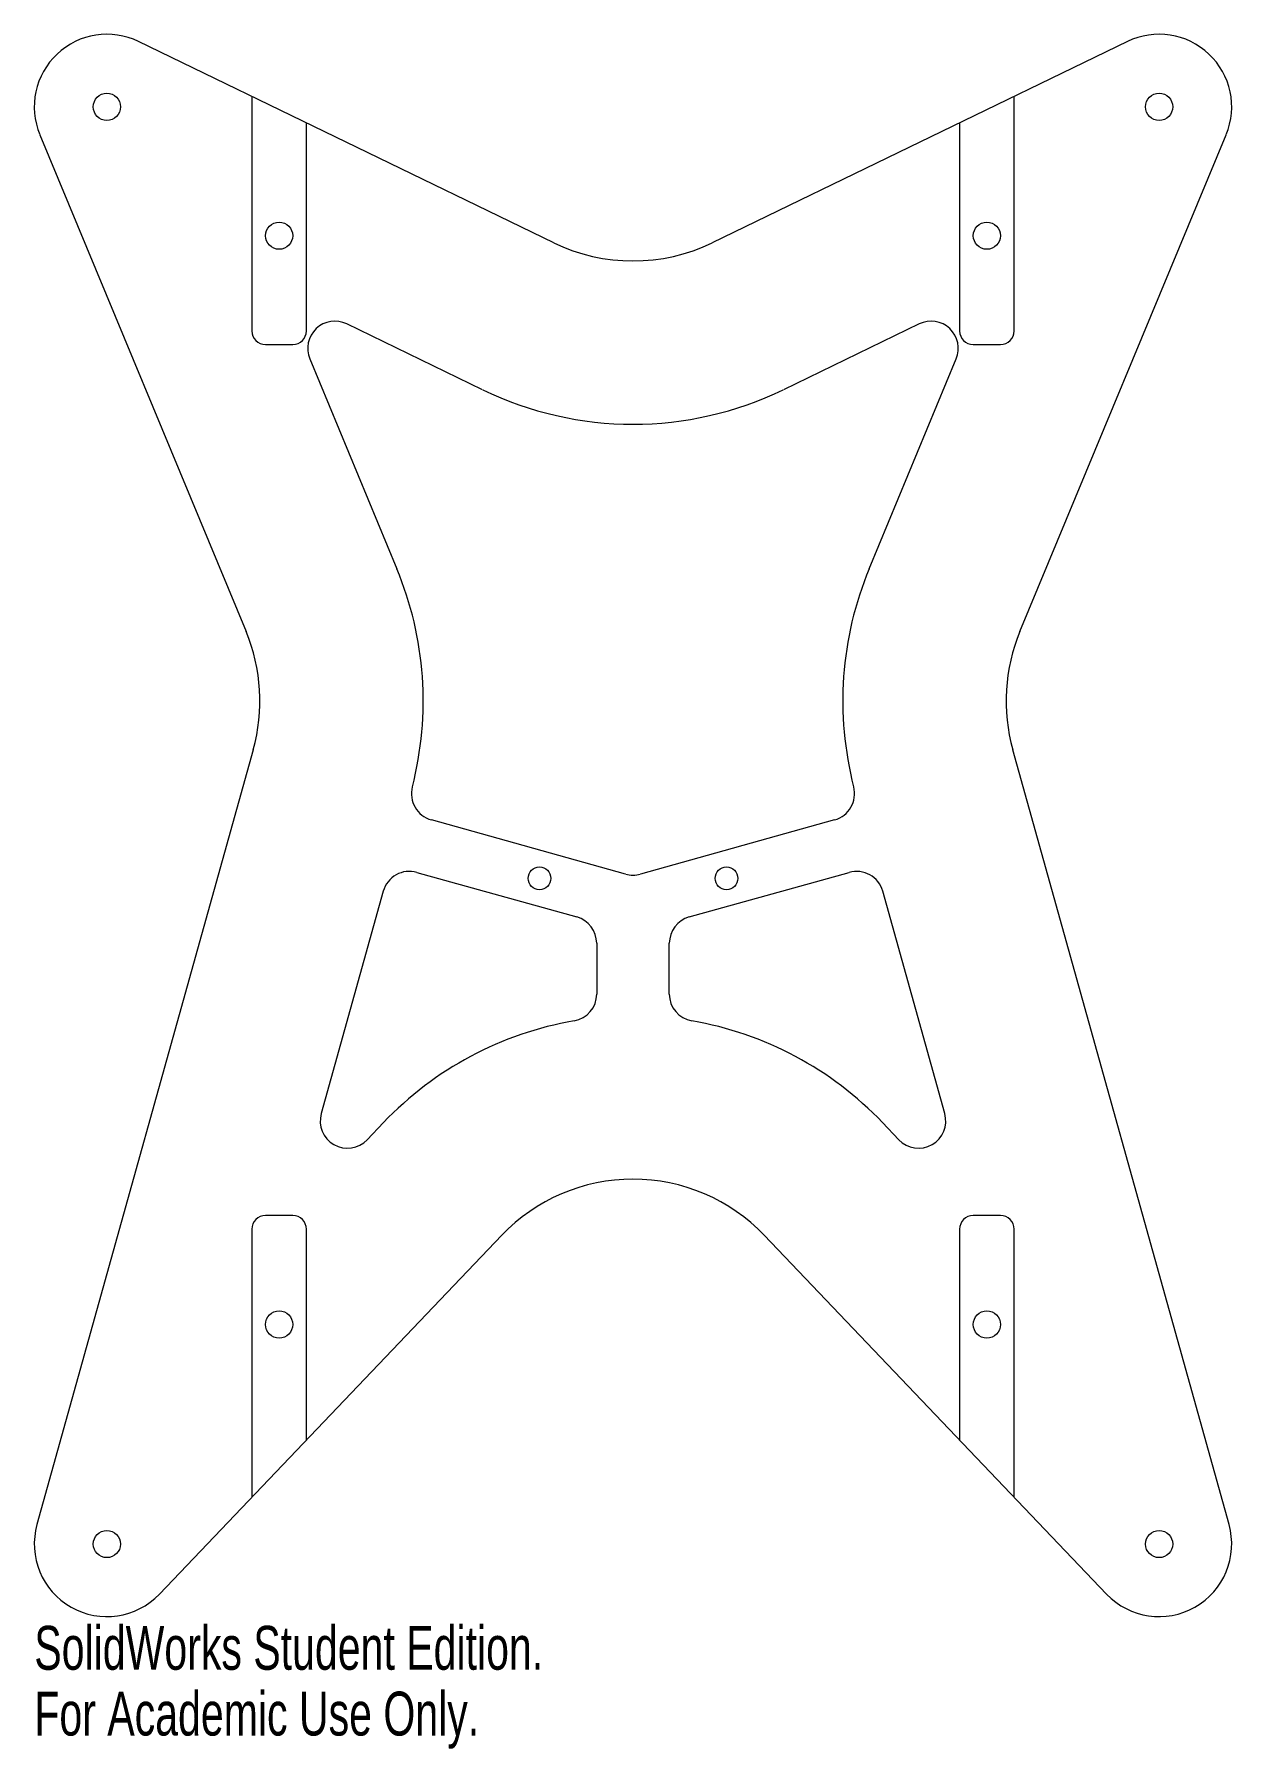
# Model space of a CAD drawing. Header units: millimetres. Extents: x -66 to 66, y -102 to 87.
import ezdxf

# ---------------------------------------------------------------- set-up
doc = ezdxf.new("R2010")
doc.units = ezdxf.units.MM
doc.styles.add('SLDTEXTSTYLE0', font='TXT', dxfattribs={"width": 0.7})

msp = doc.modelspace()

# ---------------------------------------------------------------- linework, layer by layer
at = {"color": 7, "linetype": 'Continuous', "lineweight": 15}
for p, q in [((-8.72, 64.22), (-54.5, 86.4)), ((54.5, 86.4), (8.72, 64.22)), ((-42, 80.34), (-42, 54.5)), ((42, 54.5), (42, 80.34)), ((-65.37, 76.13), (-42.65, 21.38)), ((-36, 54.5), (-36, 77.44)), ((36, 77.44), (36, 54.5)), ((42.65, 21.38), (65.37, 76.13)), ((-16.57, 48.02), (-31.55, 55.28)), ((31.55, 55.28), (16.57, 48.02)), ((-40.5, 53), (-37.5, 53)), ((37.5, 53), (40.5, 53)), ((-35.63, 51.43), (-26.03, 28.28)), ((26.03, 28.28), (35.63, 51.43)), ((-41.86, 8.34), (-65.69, -77.05)), ((65.69, -77.05), (41.86, 8.34)), ((-0.81, -5.36), (-22.22, 0.61)), ((22.22, 0.61), (0.81, -5.36)), ((-23.83, -5.17), (-6.19, -10.09)), ((6.19, -10.09), (23.83, -5.17)), ((-27.52, -7.25), (-34.36, -31.76)), ((34.36, -31.76), (27.52, -7.25)), ((-4, -12.98), (-4, -18.58)), ((4, -18.58), (4, -12.98)), ((-29.3, -34.64), (-27.5, -32.75)), ((27.5, -32.75), (29.3, -34.64)), ((-37.5, -43), (-40.5, -43)), ((40.5, -43), (37.5, -43)), ((-52.19, -84.72), (-14.47, -45.17)), ((-42, -44.5), (-42, -74.03)), ((-36, -67.74), (-36, -44.5)), ((14.47, -45.17), (52.19, -84.72)), ((36, -44.5), (36, -67.74)), ((42, -74.03), (42, -44.5))]:
    msp.add_line(p, q, dxfattribs=at)
for centre, radius in [((-57.98, 79.2), 1.5), ((57.98, 79.2), 1.5), ((-39, 65), 1.5), ((39, 65), 1.5), ((-10.3, -5.83), 1.25), ((10.3, -5.83), 1.25), ((-39, -55), 1.5), ((39, -55), 1.5), ((-57.98, -79.2), 1.5), ((57.98, -79.2), 1.5)]:
    msp.add_circle(centre, radius, dxfattribs=at)
for centre, radius, start, end in [((-57.98, 79.2), 8, 64.1559, 202.5408), ((57.98, 79.2), 8, 337.4592, 115.8441), ((0, 82.22), 20, 244.1559, 295.8441), ((-32.86, 52.58), 3, 64.1559, 202.5408), ((32.86, 52.58), 3, 337.4592, 115.8441), ((-40.5, 54.5), 1.5, 180, 270), ((-37.5, 54.5), 1.5, 270, 0), ((37.5, 54.5), 1.5, 180, 270), ((40.5, 54.5), 1.5, 270, 0), ((0, 82.22), 38, 244.1559, 295.8441), ((-61.12, 13.72), 38, 345.5709, 22.5408), ((61.12, 13.72), 38, 157.4592, 194.4291), ((-61.12, 13.72), 20, 344.4065, 22.5408), ((61.12, 13.72), 20, 157.4592, 195.5935), ((-21.42, 3.5), 3, 165.5709, 254.4065), ((21.42, 3.5), 3, 285.5935, 14.4291), ((-24.63, -8.06), 3, 74.4065, 164.4065), ((0, -2.48), 3, 254.4065, 285.5935), ((24.63, -8.06), 3, 15.5935, 105.5935), ((-7, -12.98), 3, 0, 74.4065), ((7, -12.98), 3, 105.5935, 180), ((-7, -18.58), 3, 279.8304, 0), ((7, -18.58), 3, 180, 260.1696), ((0, -58.98), 38, 99.8304, 136.3523), ((0, -58.98), 38, 43.6477, 80.1696), ((-31.47, -32.57), 3, 164.4065, 316.3523), ((31.47, -32.57), 3, 223.6477, 15.5935), ((0, -58.98), 20, 43.6477, 136.3523), ((-40.5, -44.5), 1.5, 90, 180), ((-37.5, -44.5), 1.5, 0, 90), ((37.5, -44.5), 1.5, 90, 180), ((40.5, -44.5), 1.5, 0, 90), ((-57.98, -79.2), 8, 164.4065, 316.3523), ((57.98, -79.2), 8, 223.6477, 15.5935)]:
    msp.add_arc(centre, radius, start, end, dxfattribs=at)

# ---------------------------------------------------------------- texts
at = {"color": 7, "linetype": 'Continuous', "char_height": 4.8336, "attachment_point": 1, "style": 'SLDTEXTSTYLE0'}
for s, insert in [('SolidWorks Student Edition.', (-65.98, -88.22)), ('For Academic Use Only.', (-65.98, -95.47))]:
    msp.add_mtext(s, dxfattribs=dict(at, insert=insert))

doc.saveas('drawing.dxf')
